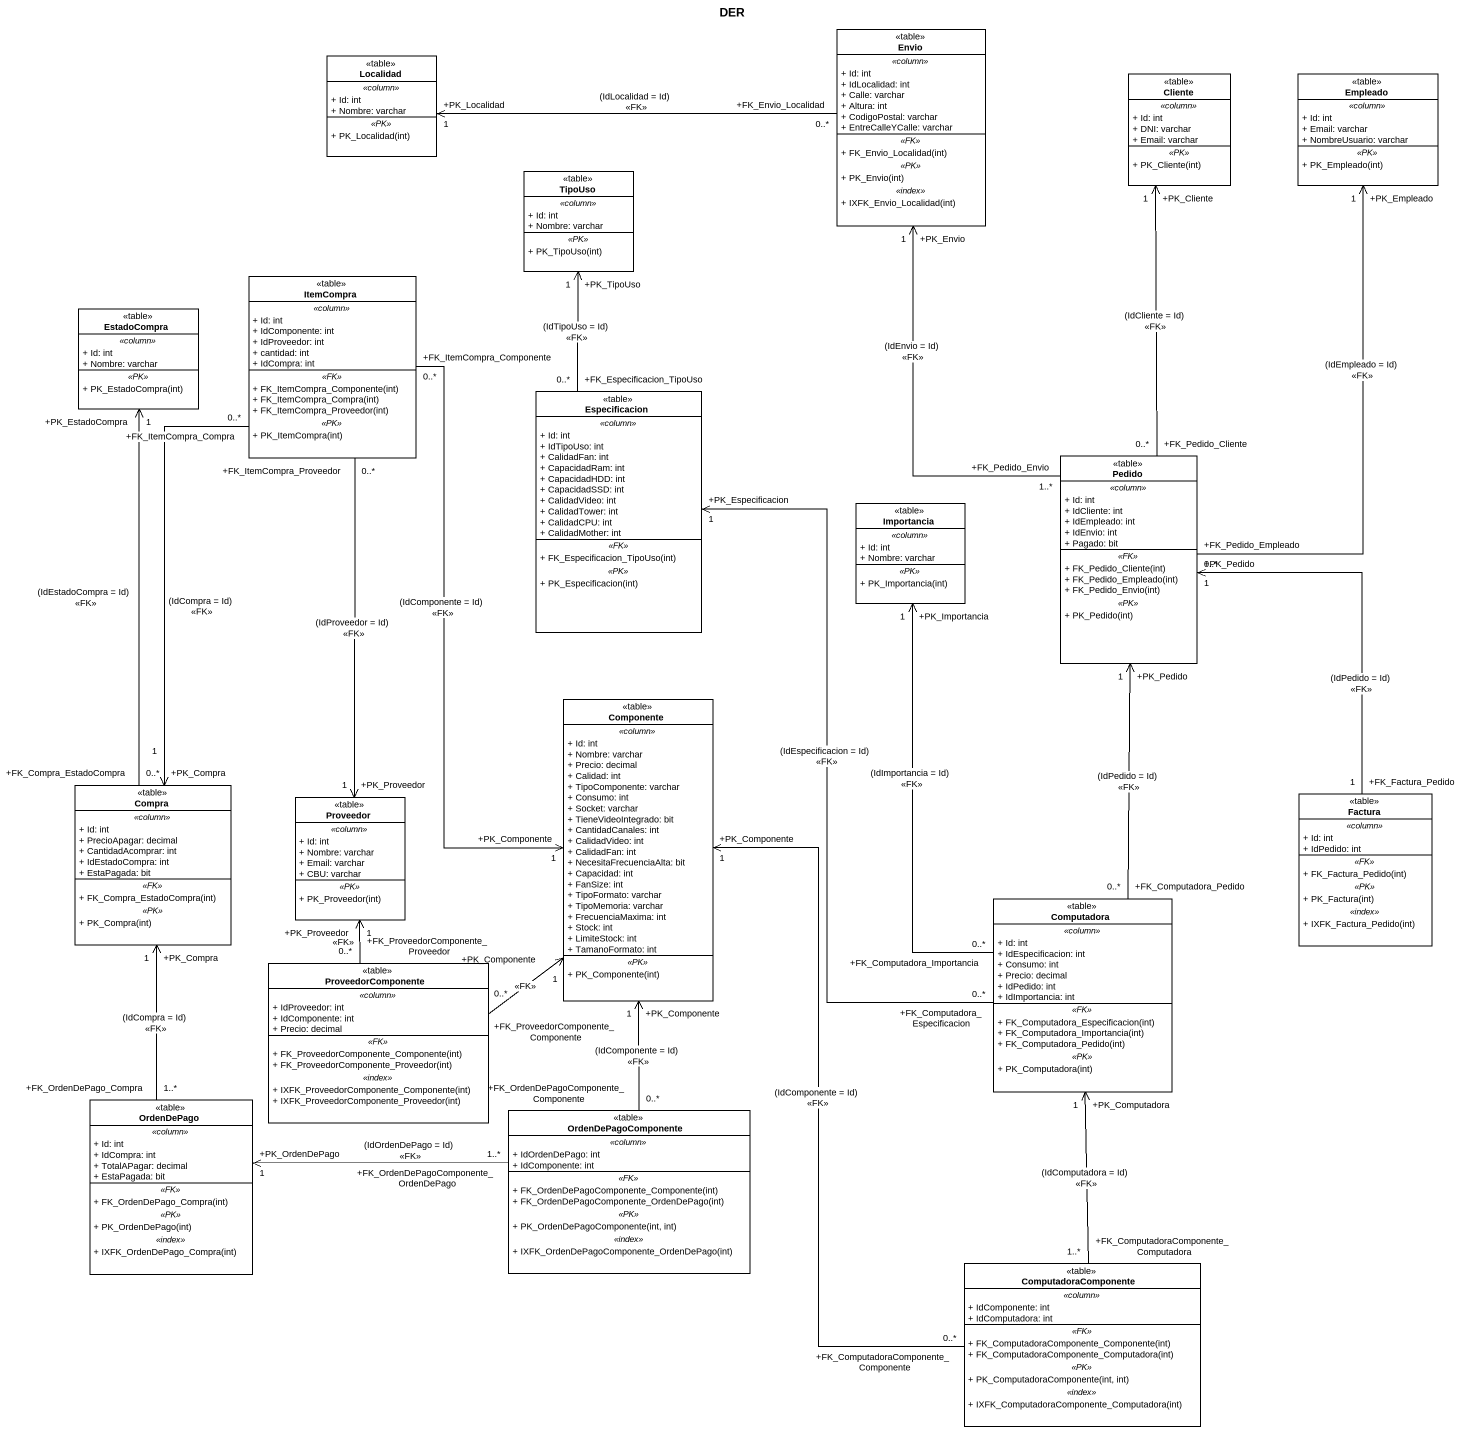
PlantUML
@startuml
title DER
hide circle
hide empty members
skinparam classAttributeIconSize 0
class Envio <<table>> {
  .. <<column>> ..
  + Id: int
  + IdLocalidad: int
  + Calle: varchar
  + Altura: int
  + CodigoPostal: varchar
  + EntreCalleYCalle: varchar
  .. <<FK>> ..
  + FK_Envio_Localidad(int)
  .. <<PK>> ..
  + PK_Envio(int)
  .. <<index>> ..
  + IXFK_Envio_Localidad(int)
}
class Localidad <<table>> {
  .. <<column>> ..
  + Id: int
  + Nombre: varchar
  .. <<PK>> ..
  + PK_Localidad(int)
}
class Cliente <<table>> {
  .. <<column>> ..
  + Id: int
  + DNI: varchar
  + Email: varchar
  .. <<PK>> ..
  + PK_Cliente(int)
}
class Empleado <<table>> {
  .. <<column>> ..
  + Id: int
  + Email: varchar
  + NombreUsuario: varchar
  .. <<PK>> ..
  + PK_Empleado(int)
}
class TipoUso <<table>> {
  .. <<column>> ..
  + Id: int
  + Nombre: varchar
  .. <<PK>> ..
  + PK_TipoUso(int)
}
class ItemCompra <<table>> {
  .. <<column>> ..
  + Id: int
  + IdComponente: int
  + IdProveedor: int
  + cantidad: int
  + IdCompra: int
  .. <<FK>> ..
  + FK_ItemCompra_Componente(int)
  + FK_ItemCompra_Compra(int)
  + FK_ItemCompra_Proveedor(int)
  .. <<PK>> ..
  + PK_ItemCompra(int)
}
class EstadoCompra <<table>> {
  .. <<column>> ..
  + Id: int
  + Nombre: varchar
  .. <<PK>> ..
  + PK_EstadoCompra(int)
}
class Especificacion <<table>> {
  .. <<column>> ..
  + Id: int
  + IdTipoUso: int
  + CalidadFan: int
  + CapacidadRam: int
  + CapacidadHDD: int
  + CapacidadSSD: int
  + CalidadVideo: int
  + CalidadTower: int
  + CalidadCPU: int
  + CalidadMother: int
  .. <<FK>> ..
  + FK_Especificacion_TipoUso(int)
  .. <<PK>> ..
  + PK_Especificacion(int)
}
class Pedido <<table>> {
  .. <<column>> ..
  + Id: int
  + IdCliente: int
  + IdEmpleado: int
  + IdEnvio: int
  + Pagado: bit
  .. <<FK>> ..
  + FK_Pedido_Cliente(int)
  + FK_Pedido_Empleado(int)
  + FK_Pedido_Envio(int)
  .. <<PK>> ..
  + PK_Pedido(int)
}
class Importancia <<table>> {
  .. <<column>> ..
  + Id: int
  + Nombre: varchar
  .. <<PK>> ..
  + PK_Importancia(int)
}
class Componente <<table>> {
  .. <<column>> ..
  + Id: int
  + Nombre: varchar
  + Precio: decimal
  + Calidad: int
  + TipoComponente: varchar
  + Consumo: int
  + Socket: varchar
  + TieneVideoIntegrado: bit
  + CantidadCanales: int
  + CalidadVideo: int
  + CalidadFan: int
  + NecesitaFrecuenciaAlta: bit
  + Capacidad: int
  + FanSize: int
  + TipoFormato: varchar
  + TipoMemoria: varchar
  + FrecuenciaMaxima: int
  + Stock: int
  + LimiteStock: int
  + TamanoFormato: int
  .. <<PK>> ..
  + PK_Componente(int)
}
class Compra <<table>> {
  .. <<column>> ..
  + Id: int
  + PrecioApagar: decimal
  + CantidadAcomprar: int
  + IdEstadoCompra: int
  + EstaPagada: bit
  .. <<FK>> ..
  + FK_Compra_EstadoCompra(int)
  .. <<PK>> ..
  + PK_Compra(int)
}
class Proveedor <<table>> {
  .. <<column>> ..
  + Id: int
  + Nombre: varchar
  + Email: varchar
  + CBU: varchar
  .. <<PK>> ..
  + PK_Proveedor(int)
}
class Factura <<table>> {
  .. <<column>> ..
  + Id: int
  + IdPedido: int
  .. <<FK>> ..
  + FK_Factura_Pedido(int)
  .. <<PK>> ..
  + PK_Factura(int)
  .. <<index>> ..
  + IXFK_Factura_Pedido(int)
}
class Computadora <<table>> {
  .. <<column>> ..
  + Id: int
  + IdEspecificacion: int
  + Consumo: int
  + Precio: decimal
  + IdPedido: int
  + IdImportancia: int
  .. <<FK>> ..
  + FK_Computadora_Especificacion(int)
  + FK_Computadora_Importancia(int)
  + FK_Computadora_Pedido(int)
  .. <<PK>> ..
  + PK_Computadora(int)
}
class ProveedorComponente <<table>> {
  .. <<column>> ..
  + IdProveedor: int
  + IdComponente: int
  + Precio: decimal
  .. <<FK>> ..
  + FK_ProveedorComponente_Componente(int)
  + FK_ProveedorComponente_Proveedor(int)
  .. <<index>> ..
  + IXFK_ProveedorComponente_Componente(int)
  + IXFK_ProveedorComponente_Proveedor(int)
}
class OrdenDePago <<table>> {
  .. <<column>> ..
  + Id: int
  + IdCompra: int
  + TotalAPagar: decimal
  + EstaPagada: bit
  .. <<FK>> ..
  + FK_OrdenDePago_Compra(int)
  .. <<PK>> ..
  + PK_OrdenDePago(int)
  .. <<index>> ..
  + IXFK_OrdenDePago_Compra(int)
}
class OrdenDePagoComponente <<table>> {
  .. <<column>> ..
  + IdOrdenDePago: int
  + IdComponente: int
  .. <<FK>> ..
  + FK_OrdenDePagoComponente_Componente(int)
  + FK_OrdenDePagoComponente_OrdenDePago(int)
  .. <<PK>> ..
  + PK_OrdenDePagoComponente(int, int)
  .. <<index>> ..
  + IXFK_OrdenDePagoComponente_OrdenDePago(int)
}
class ComputadoraComponente <<table>> {
  .. <<column>> ..
  + IdComponente: int
  + IdComputadora: int
  .. <<FK>> ..
  + FK_ComputadoraComponente_Componente(int)
  + FK_ComputadoraComponente_Computadora(int)
  .. <<PK>> ..
  + PK_ComputadoraComponente(int, int)
  .. <<index>> ..
  + IXFK_ComputadoraComponente_Computadora(int)
}
Envio "+FK_Envio_Localidad\n0..*" -left-> "+PK_Localidad\n1" Localidad : (IdLocalidad = Id)\n<<FK>>
ItemCompra "+FK_ItemCompra_Componente\n0..*" --> "+PK_Componente\n1" Componente : (IdComponente = Id)\n<<FK>>
ItemCompra "+FK_ItemCompra_Compra\n0..*" --> "+PK_Compra\n1" Compra : (IdCompra = Id)\n<<FK>>
ItemCompra "+FK_ItemCompra_Proveedor\n0..*" --> "+PK_Proveedor\n1" Proveedor : (IdProveedor = Id)\n<<FK>>
Especificacion "+FK_Especificacion_TipoUso\n0..*" -up-> "+PK_TipoUso\n1" TipoUso : (IdTipoUso = Id)\n<<FK>>
Pedido "+FK_Pedido_Envio\n1..*" -up-> "+PK_Envio\n1" Envio : (IdEnvio = Id)\n<<FK>>
Pedido "+FK_Pedido_Cliente\n0..*" -up-> "+PK_Cliente\n1" Cliente : (IdCliente = Id)\n<<FK>>
Pedido "+FK_Pedido_Empleado\n0..*" -up-> "+PK_Empleado\n1" Empleado : (IdEmpleado = Id)\n<<FK>>
Compra "+FK_Compra_EstadoCompra\n0..*" -up-> "+PK_EstadoCompra\n1" EstadoCompra : (IdEstadoCompra = Id)\n<<FK>>
Factura "+FK_Factura_Pedido\n1" -up-> "+PK_Pedido\n1" Pedido : (IdPedido = Id)\n<<FK>>
Computadora "+FK_Computadora_Especificacion\n0..*" -up-> "+PK_Especificacion\n1" Especificacion : (IdEspecificacion = Id)\n<<FK>>
Computadora "+FK_Computadora_Pedido\n0..*" -up-> "+PK_Pedido\n1" Pedido : (IdPedido = Id)\n<<FK>>
Computadora "+FK_Computadora_Importancia\n0..*" -up-> "+PK_Importancia\n1" Importancia : (IdImportancia = Id)\n<<FK>>
ProveedorComponente "+FK_ProveedorComponente_Componente\n0..*" -up-> "+PK_Componente\n1" Componente : <<FK>>
ProveedorComponente "+FK_ProveedorComponente_Proveedor\n0..*" -up-> "+PK_Proveedor\n1" Proveedor : <<FK>>
OrdenDePago "+FK_OrdenDePago_Compra\n1..*" -up-> "+PK_Compra\n1" Compra : (IdCompra = Id)\n<<FK>>
OrdenDePagoComponente "+FK_OrdenDePagoComponente_Componente\n0..*" -up-> "+PK_Componente\n1" Componente : (IdComponente = Id)\n<<FK>>
OrdenDePagoComponente "+FK_OrdenDePagoComponente_OrdenDePago\n1..*" -left-> "+PK_OrdenDePago\n1" OrdenDePago : (IdOrdenDePago = Id)\n<<FK>>
ComputadoraComponente "+FK_ComputadoraComponente_Componente\n0..*" -up-> "+PK_Componente\n1" Componente : (IdComponente = Id)\n<<FK>>
ComputadoraComponente "+FK_ComputadoraComponente_Computadora\n1..*" -up-> "+PK_Computadora\n1" Computadora : (IdComputadora = Id)\n<<FK>>
@enduml
